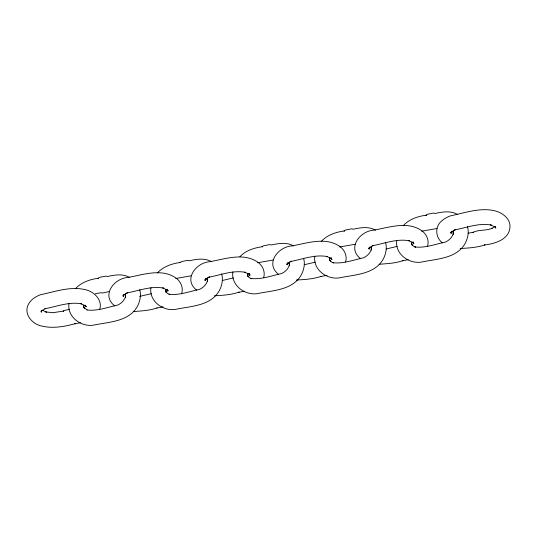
<?xml version="1.0" encoding="UTF-8"?>
<svg xmlns="http://www.w3.org/2000/svg" width="537" height="537" viewBox="0 0 537 537"><rect width="100%" height="100%" fill="white"/><g stroke="black" fill="none" stroke-linecap="round" stroke-linejoin="round"><path stroke-width="0.81" d="M68.964 303.398C66.836 317.468 82.349 328.127 95.311 324.791C110.132 321.871 129.162 321.307 137.472 306.244C140.103 301.17 141.318 295.182 139.701 289.604M150.91 287.637C148.783 301.707 164.295 312.366 177.257 309.023C192.078 306.11 211.115 305.54 219.418 290.483C222.05 285.409 223.264 279.421 221.647 273.843M232.863 271.876C230.729 285.946 246.241 296.599 259.21 293.262C274.031 290.349 293.061 289.779 301.364 274.722C303.814 269.883 305.211 264.197 303.734 258.847M314.81 256.115C312.682 270.185 328.194 280.838 341.156 277.501C355.977 274.588 375.007 274.018 383.317 258.962C385.942 253.887 387.164 247.899 385.546 242.321M396.756 240.354C394.628 254.417 410.14 265.077 423.102 261.741C437.923 258.827 456.96 258.257 465.264 243.201C467.895 238.126 469.11 232.138 467.492 226.554M41.685 310.5L41.477 312.104L41.725 310.5L41.04 311.916L42.101 310.292L41.081 311.285L45.658 308.453L44.86 308.741C56.855 306.533 69.206 301.465 81.523 303.868L80.785 303.647L85.806 306.063L84.779 305.157L86.101 306.681L85.356 305.331L85.866 306.896L85.571 305.311M123.638 294.732L123.423 296.343L123.671 294.739L122.986 296.156L124.047 294.524L123.033 295.525L127.611 292.692L126.806 292.98C138.801 290.772 151.152 285.704 163.47 288.107L162.738 287.886L167.752 290.302L166.725 289.396L168.047 290.913L167.302 289.564L167.812 291.135L167.524 289.55M205.584 278.972L205.369 280.576L205.617 278.978L204.933 280.388L205.993 278.763L204.98 279.764L209.558 276.931L208.752 277.213C220.754 275.011 233.098 269.943 245.416 272.346L244.684 272.125L249.698 274.541L248.671 273.635L249.994 275.152L249.249 273.803L249.765 275.374L249.47 273.789M287.53 263.211L287.322 264.815L287.57 263.217L286.886 264.627L287.939 263.002L286.926 264.003L291.504 261.17M369.476 247.45L369.268 249.054L369.516 247.456L368.832 248.866L369.892 247.242L368.879 248.242L373.45 245.409L372.651 245.691C384.646 243.483 396.997 238.421 409.315 240.818L408.583 240.603L413.597 243.019L412.57 242.106L413.893 243.63L413.148 242.281L413.658 243.845L413.362 242.268M451.429 231.689L451.214 233.293L451.463 231.695L450.778 233.105L451.839 231.481L450.825 232.481L455.403 229.648L454.597 229.93C466.599 227.722 478.944 222.66 491.261 225.057L490.529 224.842L495.544 227.258L494.517 226.345L495.839 227.869L495.094 226.52L495.611 228.084L495.315 226.5M99.748 309.191C102.815 299.545 93.465 291.121 84.658 289.524C69.877 286.214 54.949 291.732 40.577 294.719C35.59 296.525 30.75 299.592 28.313 304.472C23.333 314.085 32.408 324.415 41.873 326.066C52.848 328.738 64.802 326.603 75.254 323.636L74.818 323.824L80.443 322.744M181.694 293.43C183.493 287.859 180.902 281.791 176.371 278.327C162.14 267.916 143.413 274.689 127.96 277.461C114.012 278.267 100.929 295.424 114.784 305.956M263.64 277.669C265.439 272.098 262.848 266.03 258.317 262.566C244.087 252.155 225.359 258.928 209.913 261.694C195.958 262.506 182.875 279.663 196.737 290.195M345.586 261.908C347.392 256.33 344.794 250.269 340.263 246.805C326.04 236.387 307.305 243.167 291.86 245.933C277.911 246.745 264.822 263.902 278.683 274.434M427.539 246.147C429.338 240.569 426.747 234.508 422.216 231.044C407.986 220.626 389.258 227.406 373.806 230.172C359.857 230.984 346.768 248.141 360.629 258.673M75.381 288.785C81.362 282.22 90.021 279.368 98.593 278.2L98.157 278.394L99.674 277.3L106.078 276.072L107.299 276.528C114.576 274.917 122.872 273.481 129.659 277.461M157.328 273.018C163.308 266.459 171.968 263.6 180.539 262.439L180.103 262.633L181.62 261.539L188.024 260.311L189.246 260.767C196.529 259.156 204.819 257.72 211.605 261.7M239.878 256.726C245.724 250.423 254.216 247.866 262.486 246.678L262.056 246.872L263.573 245.778L269.97 244.543L271.198 245.006C278.475 243.395 286.765 241.959 293.551 245.939M321.227 241.496C327.208 234.938 335.867 232.078 344.439 230.917L344.002 231.111L345.519 230.017L351.923 228.782L353.145 229.245C360.421 227.634 368.711 226.198 375.504 230.172M403.173 225.735C409.154 219.177 417.813 216.317 426.385 215.156L425.948 215.344L427.465 214.256L433.869 213.021L435.091 213.484C442.374 211.873 450.664 210.437 457.45 214.411M166.168 290.336L167.47 289.282M412.013 243.053L413.315 241.999M157.2 307.869C149.796 310.614 141.224 310.883 133.257 311.594M109.179 291.571L102.319 293.054L101.104 292.672L95.297 293.793M191.132 275.81L175.733 278.495M273.078 260.049L257.679 262.734M355.024 244.288L339.626 246.973M436.97 228.527L421.579 231.212M493.959 227.285L491.342 228.547L492.14 228.259C486.019 231.011 478.789 229.413 472.909 232.407L473.345 232.219L468.123 233.226M290.698 261.452C302.7 259.25 315.051 254.182 327.369 256.585L326.63 256.364L331.651 258.78L330.624 257.874L331.947 259.391L331.201 258.042L331.712 259.613L331.416 258.029M69.448 309.446L64.648 310.366L63.165 311.218L63.601 311.03L53.15 312.695L45.739 311.943L46.471 312.158L42.007 310.091M151.394 293.685L139.58 296.411M233.347 277.918L222.278 280.509M315.293 262.157L304.224 264.748M397.239 246.396L386.17 248.987M156.764 308.063L163.194 306.828M244.335 291.222L238.71 292.303L239.146 292.108C231.474 294.84 222.64 295.337 214.384 295.806M327.087 275.306L320.663 276.542L321.099 276.347C313.42 279.079 304.586 279.569 296.33 280.046M408.234 259.693L402.609 260.781L403.045 260.586C395.641 263.331 387.063 263.6 379.102 264.305M460.229 248.524C468.486 248.047 477.312 247.557 484.992 244.825L484.555 245.013C494.691 243.717 509.002 239.67 509.942 227.466C510.848 218.693 502.088 212.404 494.396 210.712C479.622 207.403 464.686 212.927 450.315 215.908C446.522 217.257 443.038 219.365 440.253 222.291C434.681 228.238 435.97 238.267 442.582 242.912M332.859 262.7C343.163 264.016 353.554 259.888 363.542 257.8C367.194 256.142 370.255 253.088 371.403 249.188L371.255 250.081L371.268 246.013M87.014 309.983C97.318 311.306 107.709 307.171 117.697 305.083C121.349 303.425 124.409 300.371 125.557 296.478L125.41 297.364L125.423 293.296M333.739 263.009L331.49 261.949L329.738 260.331L330.524 261.17L329.423 259.163L329.772 260.25L329.342 257.894M87.142 309.943L83.9 307.62L84.678 308.46L83.577 306.446L83.926 307.533L83.497 305.177M451.745 231.286L453.403 232.326M369.798 247.047L371.456 248.087M287.852 262.808L289.503 263.855M205.906 278.569L207.557 279.616M123.953 294.33L125.611 295.377M453.215 230.252L453.201 234.313L453.349 233.427C452.201 237.327 449.14 240.381 445.488 242.039C435.5 244.127 425.109 248.255 414.806 246.939L415.685 247.248L413.436 246.188L411.691 244.57L412.47 245.409L411.376 243.402L411.718 244.483L411.288 242.133M289.322 261.774L289.309 265.842L289.456 264.949C288.309 268.849 285.248 271.903 281.596 273.561C271.601 275.649 261.21 279.784 250.913 278.461L251.786 278.77L249.537 277.71L247.792 276.092L248.577 276.931L247.476 274.924L247.819 276.011L247.396 273.655M207.376 277.535L207.356 281.603L207.51 280.717C206.356 284.61 203.295 287.664 199.65 289.322C189.655 291.41 179.264 295.545 168.96 294.222L169.84 294.531L167.591 293.471L165.846 291.86L166.624 292.692L165.53 290.685L165.873 291.772L165.443 289.416"/></g></svg>
